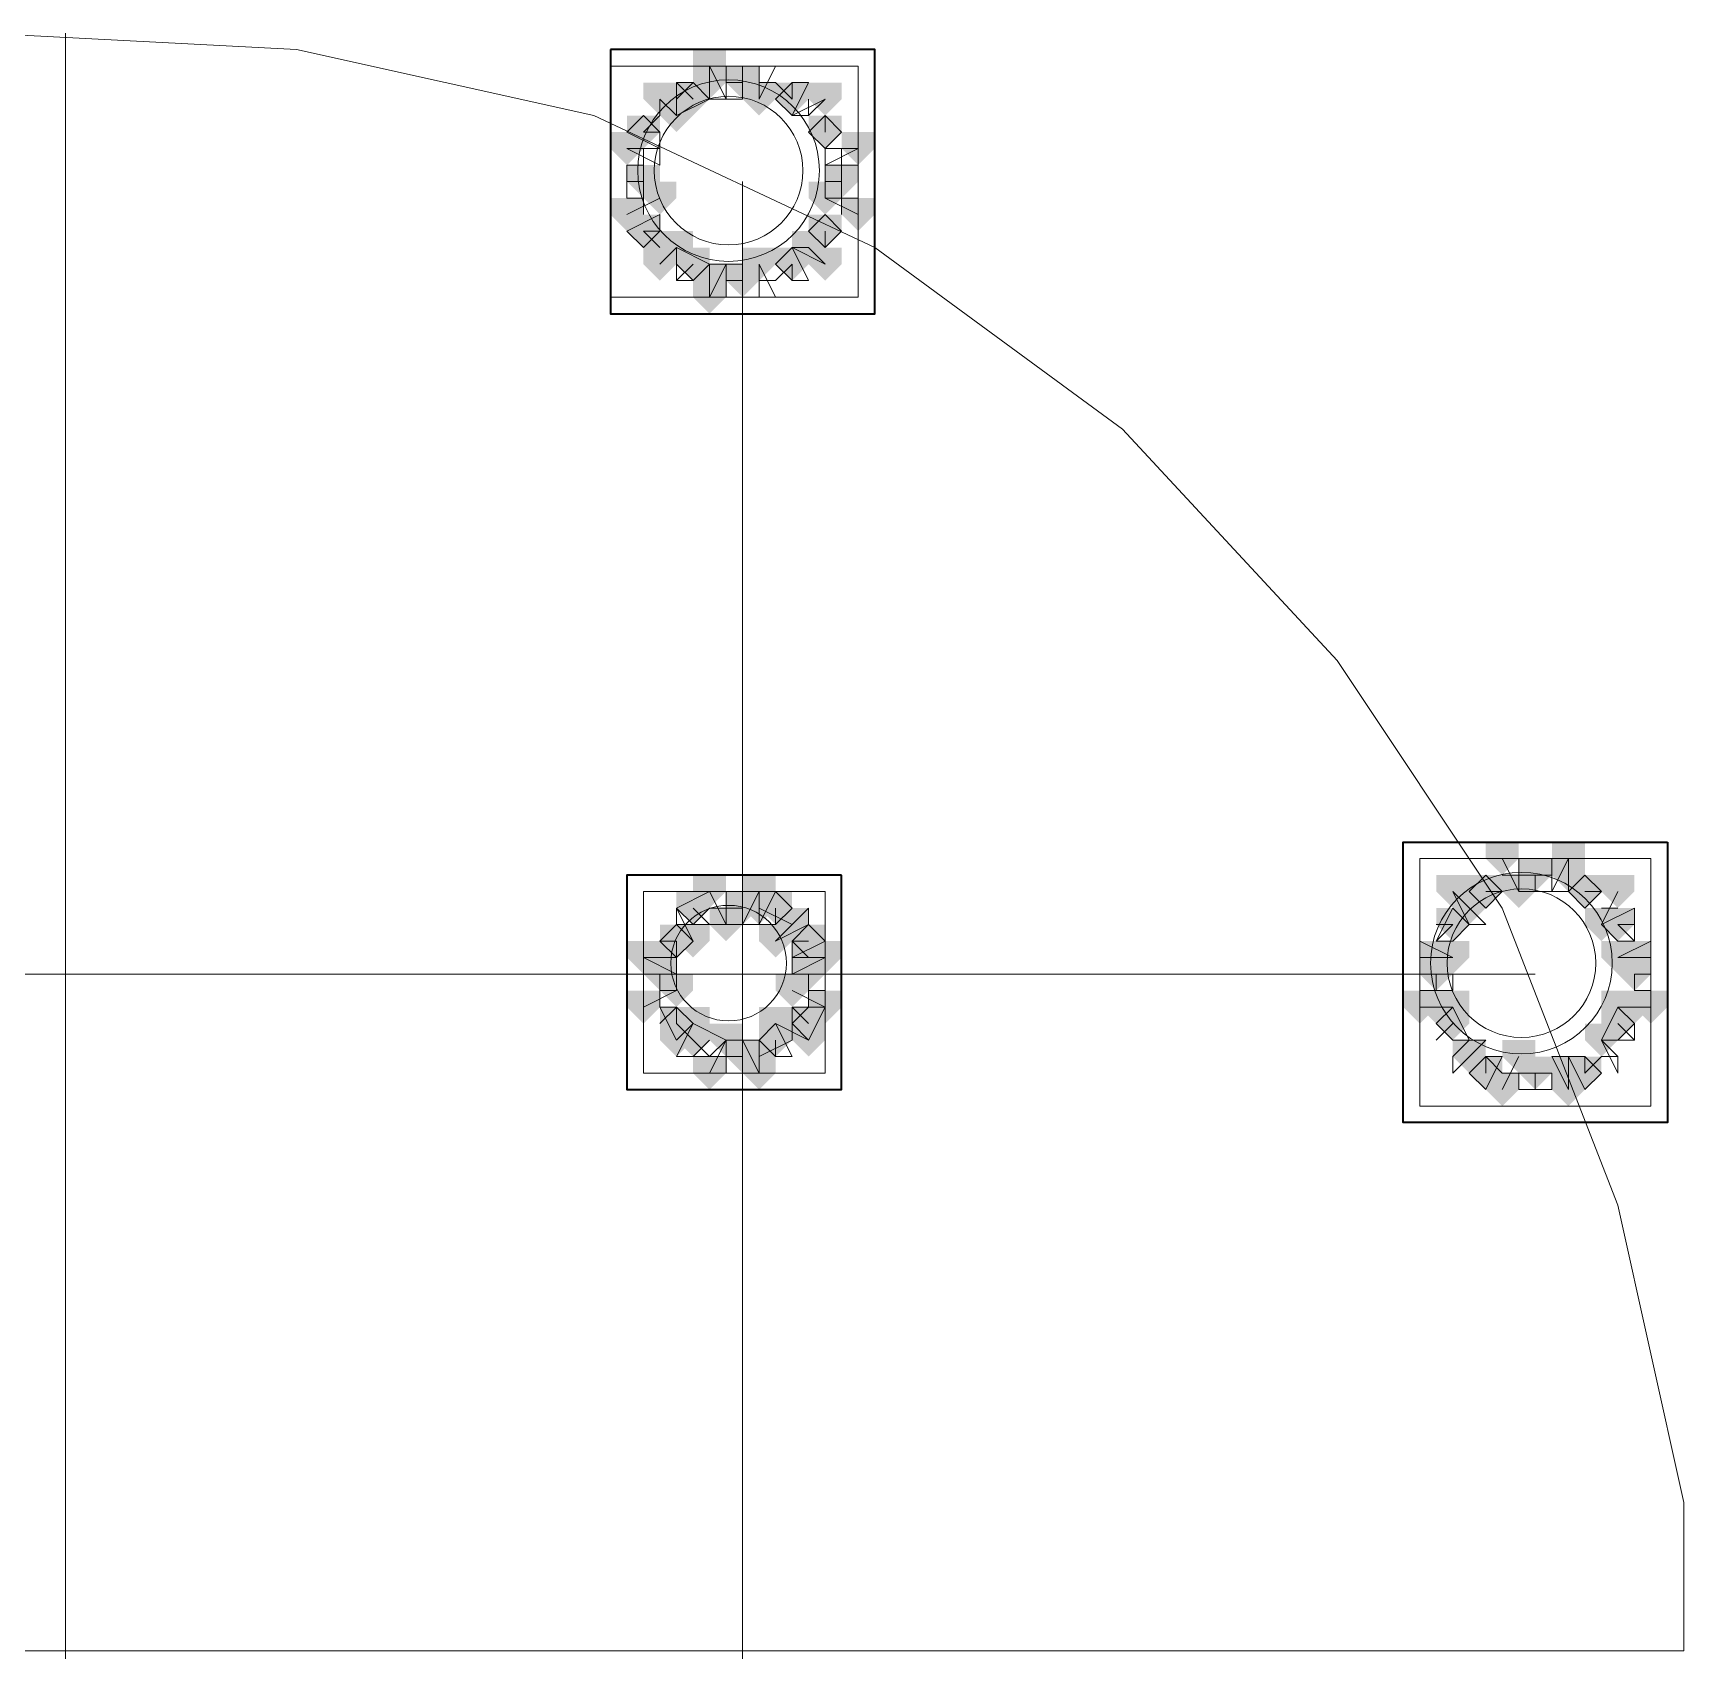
# Model space of a CAD drawing. Header units: millimetres. Extents: x 2315 to 4619, y 1334 to 1897.
# Drawn here: x 4101.91 to 4108.02, y 1554.71 to 1560.69 of the extents above; entities that cross this region are included whole.
import ezdxf

# ---------------------------------------------------------------- set-up
doc = ezdxf.new("R2010")
doc.units = ezdxf.units.MM
for name, color, linetype, true_color in [('PDF_10', 7, 'Continuous', 0x00b85c), ('PDF_AXIS', 7, 'Continuous', 0x00b85c), ('PDF_柱构件', 7, 'Continuous', 0x00b85c), ('PDF_转运站初步方案', 7, 'Continuous', 0x00b85c)]:
    doc.layers.add(name, color=color, linetype=linetype, true_color=true_color)
doc.layers.add('PDF_中心线层', color=1, linetype='Continuous')
doc.layers.add('PDF_粗实线层', color=7, linetype='Continuous')

msp = doc.modelspace()

# ---------------------------------------------------------------- hatches: boundary and pattern name
at = {"layer": 'PDF_10', "transparency": 33554559}
for points in [[(4104.5388, 1560.5703), (4104.4777, 1560.5703), (4104.4777, 1560.5093), (4104.5388, 1560.4482), (4104.5999, 1560.5093), (4104.5999, 1560.5703)], [(4104.5388, 1560.5703), (4104.4777, 1560.5703), (4104.4777, 1560.5093), (4104.5388, 1560.4482), (4104.5999, 1560.5093), (4104.5999, 1560.5703)], [(4104.3556, 1560.5093), (4104.2945, 1560.5093), (4104.2945, 1560.4482), (4104.3556, 1560.3871), (4104.4167, 1560.4482), (4104.4167, 1560.5093)], [(4104.3556, 1560.5093), (4104.2945, 1560.5093), (4104.2945, 1560.4482), (4104.3556, 1560.3871), (4104.4167, 1560.4482), (4104.4167, 1560.5093)], [(4104.7221, 1560.5093), (4104.661, 1560.5093), (4104.661, 1560.4482), (4104.7221, 1560.3871), (4104.7832, 1560.4482), (4104.7832, 1560.5093)], [(4104.7221, 1560.5093), (4104.661, 1560.5093), (4104.661, 1560.4482), (4104.7221, 1560.3871), (4104.7832, 1560.4482), (4104.7832, 1560.5093)], [(4104.1723, 1560.3871), (4104.1113, 1560.3871), (4104.1113, 1560.326), (4104.1723, 1560.2649), (4104.2334, 1560.326), (4104.2334, 1560.3871)], [(4104.1723, 1560.3871), (4104.1113, 1560.3871), (4104.1113, 1560.326), (4104.1723, 1560.2649), (4104.2334, 1560.326), (4104.2334, 1560.3871)], [(4104.8442, 1560.3871), (4104.7832, 1560.3871), (4104.7832, 1560.326), (4104.8442, 1560.2649), (4104.9053, 1560.326), (4104.9053, 1560.3871)], [(4104.8442, 1560.3871), (4104.7832, 1560.3871), (4104.7832, 1560.326), (4104.8442, 1560.2649), (4104.9053, 1560.326), (4104.9053, 1560.3871)], [(4104.8442, 1560.3871), (4104.7832, 1560.3871), (4104.7832, 1560.326), (4104.8442, 1560.2649), (4104.9053, 1560.326), (4104.9053, 1560.3871)], [(4104.1723, 1560.2039), (4104.1113, 1560.2039), (4104.1113, 1560.1428), (4104.1723, 1560.0817), (4104.2334, 1560.1428), (4104.2334, 1560.2039)], [(4104.1723, 1560.2039), (4104.1113, 1560.2039), (4104.1113, 1560.1428), (4104.1723, 1560.0817), (4104.2334, 1560.1428), (4104.2334, 1560.2039)], [(4104.9053, 1560.2039), (4104.8442, 1560.2039), (4104.8442, 1560.1428), (4104.9053, 1560.0817), (4104.9664, 1560.1428), (4104.9664, 1560.2039)], [(4104.9053, 1560.2039), (4104.8442, 1560.2039), (4104.8442, 1560.1428), (4104.9053, 1560.0817), (4104.9664, 1560.1428), (4104.9664, 1560.2039)], [(4104.1723, 1560.0206), (4104.1113, 1560.0206), (4104.1113, 1559.9595), (4104.1723, 1559.8985), (4104.2334, 1559.9595), (4104.2334, 1560.0206)], [(4104.1723, 1560.0206), (4104.1113, 1560.0206), (4104.1113, 1559.9595), (4104.1723, 1559.8985), (4104.2334, 1559.9595), (4104.2334, 1560.0206)], [(4104.8442, 1560.0206), (4104.7832, 1560.0206), (4104.7832, 1559.9595), (4104.8442, 1559.8985), (4104.9053, 1559.9595), (4104.9053, 1560.0206)], [(4104.8442, 1560.0206), (4104.7832, 1560.0206), (4104.7832, 1559.9595), (4104.8442, 1559.8985), (4104.9053, 1559.9595), (4104.9053, 1560.0206)], [(4104.8442, 1560.0206), (4104.7832, 1560.0206), (4104.7832, 1559.9595), (4104.8442, 1559.8985), (4104.9053, 1559.9595), (4104.9053, 1560.0206)], [(4104.3556, 1559.8985), (4104.2945, 1559.8985), (4104.2945, 1559.8374), (4104.3556, 1559.7763), (4104.4167, 1559.8374), (4104.4167, 1559.8985)], [(4104.3556, 1559.8985), (4104.2945, 1559.8985), (4104.2945, 1559.8374), (4104.3556, 1559.7763), (4104.4167, 1559.8374), (4104.4167, 1559.8985)], [(4104.7221, 1559.8985), (4104.661, 1559.8985), (4104.661, 1559.8374), (4104.7221, 1559.7763), (4104.7832, 1559.8374), (4104.7832, 1559.8985)], [(4104.7221, 1559.8985), (4104.661, 1559.8985), (4104.661, 1559.8374), (4104.7221, 1559.7763), (4104.7832, 1559.8374), (4104.7832, 1559.8985)], [(4104.5388, 1559.8374), (4104.4777, 1559.8374), (4104.4777, 1559.7763), (4104.5388, 1559.7152), (4104.5999, 1559.7763), (4104.5999, 1559.8374)], [(4104.5388, 1559.8374), (4104.4777, 1559.8374), (4104.4777, 1559.7763), (4104.5388, 1559.7152), (4104.5999, 1559.7763), (4104.5999, 1559.8374)], [(4107.4707, 1557.6385), (4107.4096, 1557.6385), (4107.4096, 1557.5774), (4107.4707, 1557.5163), (4107.5318, 1557.5774), (4107.5318, 1557.6385)], [(4107.4707, 1557.6385), (4107.4096, 1557.6385), (4107.4096, 1557.5774), (4107.4707, 1557.5163), (4107.5318, 1557.5774), (4107.5318, 1557.6385)], [(4107.2875, 1557.5774), (4107.2264, 1557.5774), (4107.2264, 1557.5163), (4107.2875, 1557.4552), (4107.3486, 1557.5163), (4107.3486, 1557.5774)], [(4107.2875, 1557.5774), (4107.2264, 1557.5774), (4107.2264, 1557.5163), (4107.2875, 1557.4552), (4107.3486, 1557.5163), (4107.3486, 1557.5774)], [(4107.2875, 1557.5774), (4107.2264, 1557.5774), (4107.2264, 1557.5163), (4107.2875, 1557.4552), (4107.3486, 1557.5163), (4107.3486, 1557.5774)], [(4107.654, 1557.5774), (4107.5929, 1557.5774), (4107.5929, 1557.5163), (4107.654, 1557.4552), (4107.715, 1557.5163), (4107.715, 1557.5774)], [(4107.654, 1557.5774), (4107.5929, 1557.5774), (4107.5929, 1557.5163), (4107.654, 1557.4552), (4107.715, 1557.5163), (4107.715, 1557.5774)], [(4107.654, 1557.5774), (4107.5929, 1557.5774), (4107.5929, 1557.5163), (4107.654, 1557.4552), (4107.715, 1557.5163), (4107.715, 1557.5774)], [(4104.3556, 1557.5163), (4104.2945, 1557.5163), (4104.2945, 1557.4552), (4104.3556, 1557.3941), (4104.4167, 1557.4552), (4104.4167, 1557.5163)], [(4104.3556, 1557.5163), (4104.2945, 1557.5163), (4104.2945, 1557.4552), (4104.3556, 1557.3941), (4104.4167, 1557.4552), (4104.4167, 1557.5163)], [(4104.5388, 1557.5163), (4104.4777, 1557.5163), (4104.4777, 1557.4552), (4104.5388, 1557.3941), (4104.5999, 1557.4552), (4104.5999, 1557.5163)], [(4104.5388, 1557.5163), (4104.4777, 1557.5163), (4104.4777, 1557.4552), (4104.5388, 1557.3941), (4104.5999, 1557.4552), (4104.5999, 1557.5163)], [(4104.661, 1557.5163), (4104.5999, 1557.5163), (4104.5999, 1557.4552), (4104.661, 1557.3941), (4104.7221, 1557.4552), (4104.7221, 1557.5163)], [(4104.661, 1557.5163), (4104.5999, 1557.5163), (4104.5999, 1557.4552), (4104.661, 1557.3941), (4104.7221, 1557.4552), (4104.7221, 1557.5163)], [(4107.1653, 1557.4552), (4107.1042, 1557.4552), (4107.1042, 1557.3941), (4107.1653, 1557.333), (4107.2264, 1557.3941), (4107.2264, 1557.4552)], [(4107.1653, 1557.4552), (4107.1042, 1557.4552), (4107.1042, 1557.3941), (4107.1653, 1557.333), (4107.2264, 1557.3941), (4107.2264, 1557.4552)], [(4107.7761, 1557.4552), (4107.715, 1557.4552), (4107.715, 1557.3941), (4107.7761, 1557.333), (4107.8372, 1557.3941), (4107.8372, 1557.4552)], [(4107.7761, 1557.4552), (4107.715, 1557.4552), (4107.715, 1557.3941), (4107.7761, 1557.333), (4107.8372, 1557.3941), (4107.8372, 1557.4552)], [(4104.2945, 1557.3941), (4104.2334, 1557.3941), (4104.2334, 1557.333), (4104.2945, 1557.272), (4104.3556, 1557.333), (4104.3556, 1557.3941)], [(4104.2945, 1557.3941), (4104.2334, 1557.3941), (4104.2334, 1557.333), (4104.2945, 1557.272), (4104.3556, 1557.333), (4104.3556, 1557.3941)], [(4104.7832, 1557.3941), (4104.7221, 1557.3941), (4104.7221, 1557.333), (4104.7832, 1557.272), (4104.8442, 1557.333), (4104.8442, 1557.3941)], [(4104.7832, 1557.3941), (4104.7221, 1557.3941), (4104.7221, 1557.333), (4104.7832, 1557.272), (4104.8442, 1557.333), (4104.8442, 1557.3941)], [(4104.2334, 1557.272), (4104.1723, 1557.272), (4104.1723, 1557.2109), (4104.2334, 1557.1498), (4104.2945, 1557.2109), (4104.2945, 1557.272)], [(4104.2334, 1557.272), (4104.1723, 1557.272), (4104.1723, 1557.2109), (4104.2334, 1557.1498), (4104.2945, 1557.2109), (4104.2945, 1557.272)], [(4104.7832, 1557.272), (4104.7221, 1557.272), (4104.7221, 1557.2109), (4104.7832, 1557.1498), (4104.8442, 1557.2109), (4104.8442, 1557.272)], [(4104.7832, 1557.272), (4104.7221, 1557.272), (4104.7221, 1557.2109), (4104.7832, 1557.1498), (4104.8442, 1557.2109), (4104.8442, 1557.272)], [(4107.1042, 1557.272), (4107.0432, 1557.272), (4107.0432, 1557.2109), (4107.1042, 1557.1498), (4107.1653, 1557.2109), (4107.1653, 1557.272)], [(4107.1042, 1557.272), (4107.0432, 1557.272), (4107.0432, 1557.2109), (4107.1042, 1557.1498), (4107.1653, 1557.2109), (4107.1653, 1557.272)], [(4107.1042, 1557.272), (4107.0432, 1557.272), (4107.0432, 1557.2109), (4107.1042, 1557.1498), (4107.1653, 1557.2109), (4107.1653, 1557.272)], [(4107.8372, 1557.272), (4107.7761, 1557.272), (4107.7761, 1557.2109), (4107.8372, 1557.1498), (4107.8983, 1557.2109), (4107.8983, 1557.272)], [(4107.8372, 1557.272), (4107.7761, 1557.272), (4107.7761, 1557.2109), (4107.8372, 1557.1498), (4107.8983, 1557.2109), (4107.8983, 1557.272)], [(4104.2945, 1557.0887), (4104.2334, 1557.0887), (4104.2334, 1557.0276), (4104.2945, 1556.9666), (4104.3556, 1557.0276), (4104.3556, 1557.0887)], [(4104.2945, 1557.0887), (4104.2334, 1557.0887), (4104.2334, 1557.0276), (4104.2945, 1556.9666), (4104.3556, 1557.0276), (4104.3556, 1557.0887)], [(4104.7832, 1557.0887), (4104.7221, 1557.0887), (4104.7221, 1557.0276), (4104.7832, 1556.9666), (4104.8442, 1557.0276), (4104.8442, 1557.0887)], [(4104.7832, 1557.0887), (4104.7221, 1557.0887), (4104.7221, 1557.0276), (4104.7832, 1556.9666), (4104.8442, 1557.0276), (4104.8442, 1557.0887)], [(4107.1653, 1557.0887), (4107.1042, 1557.0887), (4107.1042, 1557.0276), (4107.1653, 1556.9666), (4107.2264, 1557.0276), (4107.2264, 1557.0887)], [(4107.1653, 1557.0887), (4107.1042, 1557.0887), (4107.1042, 1557.0276), (4107.1653, 1556.9666), (4107.2264, 1557.0276), (4107.2264, 1557.0887)], [(4107.7761, 1557.0887), (4107.715, 1557.0887), (4107.715, 1557.0276), (4107.7761, 1556.9666), (4107.8372, 1557.0276), (4107.8372, 1557.0887)], [(4107.7761, 1557.0887), (4107.715, 1557.0887), (4107.715, 1557.0276), (4107.7761, 1556.9666), (4107.8372, 1557.0276), (4107.8372, 1557.0887)], [(4104.3556, 1557.0276), (4104.2945, 1557.0276), (4104.2945, 1556.9666), (4104.3556, 1556.9055), (4104.4167, 1556.9666), (4104.4167, 1557.0276)], [(4104.3556, 1557.0276), (4104.2945, 1557.0276), (4104.2945, 1556.9666), (4104.3556, 1556.9055), (4104.4167, 1556.9666), (4104.4167, 1557.0276)], [(4104.661, 1557.0276), (4104.5999, 1557.0276), (4104.5999, 1556.9666), (4104.661, 1556.9055), (4104.7221, 1556.9666), (4104.7221, 1557.0276)], [(4104.661, 1557.0276), (4104.5999, 1557.0276), (4104.5999, 1556.9666), (4104.661, 1556.9055), (4104.7221, 1556.9666), (4104.7221, 1557.0276)], [(4104.5388, 1556.9666), (4104.4777, 1556.9666), (4104.4777, 1556.9055), (4104.5388, 1556.8444), (4104.5999, 1556.9055), (4104.5999, 1556.9666)], [(4104.5388, 1556.9666), (4104.4777, 1556.9666), (4104.4777, 1556.9055), (4104.5388, 1556.8444), (4104.5999, 1556.9055), (4104.5999, 1556.9666)], [(4107.2875, 1556.9055), (4107.2264, 1556.9055), (4107.2264, 1556.8444), (4107.2875, 1556.7833), (4107.3486, 1556.8444), (4107.3486, 1556.9055)], [(4107.2875, 1556.9055), (4107.2264, 1556.9055), (4107.2264, 1556.8444), (4107.2875, 1556.7833), (4107.3486, 1556.8444), (4107.3486, 1556.9055)], [(4107.4707, 1556.9055), (4107.4096, 1556.9055), (4107.4096, 1556.8444), (4107.4707, 1556.7833), (4107.5318, 1556.8444), (4107.5318, 1556.9055)], [(4107.4707, 1556.9055), (4107.4096, 1556.9055), (4107.4096, 1556.8444), (4107.4707, 1556.7833), (4107.5318, 1556.8444), (4107.5318, 1556.9055)], [(4107.654, 1556.9055), (4107.5929, 1556.9055), (4107.5929, 1556.8444), (4107.654, 1556.7833), (4107.715, 1556.8444), (4107.715, 1556.9055)], [(4107.654, 1556.9055), (4107.5929, 1556.9055), (4107.5929, 1556.8444), (4107.654, 1556.7833), (4107.715, 1556.8444), (4107.715, 1556.9055)]]:
    msp.add_hatch(color=256, dxfattribs=at).paths.add_polyline_path(points)
at = {"layer": 'PDF_柱构件', "transparency": 33554559}
for points in [[(4104.4167, 1560.6314), (4104.3556, 1560.6314), (4104.3556, 1560.5703), (4104.4167, 1560.5093), (4104.4777, 1560.5703), (4104.4777, 1560.6314)], [(4104.4167, 1560.5703), (4104.3556, 1560.5703), (4104.3556, 1560.5093), (4104.4167, 1560.4482), (4104.4777, 1560.5093), (4104.4777, 1560.5703)], [(4104.2334, 1560.5093), (4104.1723, 1560.5093), (4104.1723, 1560.4482), (4104.2334, 1560.3871), (4104.2945, 1560.4482), (4104.2945, 1560.5093)], [(4104.5999, 1560.5093), (4104.5388, 1560.5093), (4104.5388, 1560.4482), (4104.5999, 1560.3871), (4104.661, 1560.4482), (4104.661, 1560.5093)], [(4104.8442, 1560.5093), (4104.7832, 1560.5093), (4104.7832, 1560.4482), (4104.8442, 1560.3871), (4104.9053, 1560.4482), (4104.9053, 1560.5093)], [(4104.2945, 1560.4482), (4104.2334, 1560.4482), (4104.2334, 1560.3871), (4104.2945, 1560.326), (4104.3556, 1560.3871), (4104.3556, 1560.4482)], [(4104.1113, 1560.326), (4104.0502, 1560.326), (4104.0502, 1560.2649), (4104.1113, 1560.2039), (4104.1723, 1560.2649), (4104.1723, 1560.326)], [(4104.9664, 1560.326), (4104.9053, 1560.326), (4104.9053, 1560.2649), (4104.9664, 1560.2039), (4105.0275, 1560.2649), (4105.0275, 1560.326)], [(4104.2334, 1560.1428), (4104.1723, 1560.1428), (4104.1723, 1560.0817), (4104.2334, 1560.0206), (4104.2945, 1560.0817), (4104.2945, 1560.1428)], [(4104.8442, 1560.1428), (4104.7832, 1560.1428), (4104.7832, 1560.0817), (4104.8442, 1560.0206), (4104.9053, 1560.0817), (4104.9053, 1560.1428)], [(4104.1113, 1560.0817), (4104.0502, 1560.0817), (4104.0502, 1560.0206), (4104.1113, 1559.9595), (4104.1723, 1560.0206), (4104.1723, 1560.0817)], [(4104.9664, 1560.0817), (4104.9053, 1560.0817), (4104.9053, 1560.0206), (4104.9664, 1559.9595), (4105.0275, 1560.0206), (4105.0275, 1560.0817)], [(4104.2334, 1559.9595), (4104.1723, 1559.9595), (4104.1723, 1559.8985), (4104.2334, 1559.8374), (4104.2945, 1559.8985), (4104.2945, 1559.9595)], [(4104.2945, 1559.9595), (4104.2334, 1559.9595), (4104.2334, 1559.8985), (4104.2945, 1559.8374), (4104.3556, 1559.8985), (4104.3556, 1559.9595)], [(4104.7832, 1559.9595), (4104.7221, 1559.9595), (4104.7221, 1559.8985), (4104.7832, 1559.8374), (4104.8442, 1559.8985), (4104.8442, 1559.9595)], [(4104.2334, 1559.8985), (4104.1723, 1559.8985), (4104.1723, 1559.8374), (4104.2334, 1559.7763), (4104.2945, 1559.8374), (4104.2945, 1559.8985)], [(4104.5999, 1559.8985), (4104.5388, 1559.8985), (4104.5388, 1559.8374), (4104.5999, 1559.7763), (4104.661, 1559.8374), (4104.661, 1559.8985)], [(4104.8442, 1559.8985), (4104.7832, 1559.8985), (4104.7832, 1559.8374), (4104.8442, 1559.7763), (4104.9053, 1559.8374), (4104.9053, 1559.8985)], [(4104.4167, 1559.8374), (4104.3556, 1559.8374), (4104.3556, 1559.7763), (4104.4167, 1559.7152), (4104.4777, 1559.7763), (4104.4777, 1559.8374)], [(4104.4167, 1559.7763), (4104.3556, 1559.7763), (4104.3556, 1559.7152), (4104.4167, 1559.6541), (4104.4777, 1559.7152), (4104.4777, 1559.7763)], [(4107.3486, 1557.6995), (4107.2875, 1557.6995), (4107.2875, 1557.6385), (4107.3486, 1557.5774), (4107.4096, 1557.6385), (4107.4096, 1557.6995)], [(4107.5929, 1557.6995), (4107.5318, 1557.6995), (4107.5318, 1557.6385), (4107.5929, 1557.5774), (4107.654, 1557.6385), (4107.654, 1557.6995)], [(4107.5929, 1557.6385), (4107.5318, 1557.6385), (4107.5318, 1557.5774), (4107.5929, 1557.5163), (4107.654, 1557.5774), (4107.654, 1557.6385)], [(4104.4167, 1557.5774), (4104.3556, 1557.5774), (4104.3556, 1557.5163), (4104.4167, 1557.4552), (4104.4777, 1557.5163), (4104.4777, 1557.5774)], [(4104.5999, 1557.5774), (4104.5388, 1557.5774), (4104.5388, 1557.5163), (4104.5999, 1557.4552), (4104.661, 1557.5163), (4104.661, 1557.5774)], [(4107.1653, 1557.5774), (4107.1042, 1557.5774), (4107.1042, 1557.5163), (4107.1653, 1557.4552), (4107.2264, 1557.5163), (4107.2264, 1557.5774)], [(4107.4096, 1557.5774), (4107.3486, 1557.5774), (4107.3486, 1557.5163), (4107.4096, 1557.4552), (4107.4707, 1557.5163), (4107.4707, 1557.5774)], [(4107.7761, 1557.5774), (4107.715, 1557.5774), (4107.715, 1557.5163), (4107.7761, 1557.4552), (4107.8372, 1557.5163), (4107.8372, 1557.5774)], [(4104.5999, 1557.5163), (4104.5388, 1557.5163), (4104.5388, 1557.4552), (4104.5999, 1557.3941), (4104.661, 1557.4552), (4104.661, 1557.5163)], [(4107.2264, 1557.5163), (4107.1653, 1557.5163), (4107.1653, 1557.4552), (4107.2264, 1557.3941), (4107.2875, 1557.4552), (4107.2875, 1557.5163)], [(4104.4777, 1557.4552), (4104.4167, 1557.4552), (4104.4167, 1557.3941), (4104.4777, 1557.333), (4104.5388, 1557.3941), (4104.5388, 1557.4552)], [(4104.7221, 1557.4552), (4104.661, 1557.4552), (4104.661, 1557.3941), (4104.7221, 1557.333), (4104.7832, 1557.3941), (4104.7832, 1557.4552)], [(4107.715, 1557.4552), (4107.654, 1557.4552), (4107.654, 1557.3941), (4107.715, 1557.333), (4107.7761, 1557.3941), (4107.7761, 1557.4552)], [(4104.3556, 1557.3941), (4104.2945, 1557.3941), (4104.2945, 1557.333), (4104.3556, 1557.272), (4104.4167, 1557.333), (4104.4167, 1557.3941)], [(4104.661, 1557.3941), (4104.5999, 1557.3941), (4104.5999, 1557.333), (4104.661, 1557.272), (4104.7221, 1557.333), (4104.7221, 1557.3941)], [(4104.1723, 1557.333), (4104.1113, 1557.333), (4104.1113, 1557.272), (4104.1723, 1557.2109), (4104.2334, 1557.272), (4104.2334, 1557.333)], [(4104.2334, 1557.333), (4104.1723, 1557.333), (4104.1723, 1557.272), (4104.2334, 1557.2109), (4104.2945, 1557.272), (4104.2945, 1557.333)], [(4104.7832, 1557.333), (4104.7221, 1557.333), (4104.7221, 1557.272), (4104.7832, 1557.2109), (4104.8442, 1557.272), (4104.8442, 1557.333)], [(4104.8442, 1557.333), (4104.7832, 1557.333), (4104.7832, 1557.272), (4104.8442, 1557.2109), (4104.9053, 1557.272), (4104.9053, 1557.333)], [(4107.1042, 1557.333), (4107.0432, 1557.333), (4107.0432, 1557.272), (4107.1042, 1557.2109), (4107.1653, 1557.272), (4107.1653, 1557.333)], [(4107.1653, 1557.333), (4107.1042, 1557.333), (4107.1042, 1557.272), (4107.1653, 1557.2109), (4107.2264, 1557.272), (4107.2264, 1557.333)], [(4107.7761, 1557.333), (4107.715, 1557.333), (4107.715, 1557.272), (4107.7761, 1557.2109), (4107.8372, 1557.272), (4107.8372, 1557.333)], [(4107.8372, 1557.333), (4107.7761, 1557.333), (4107.7761, 1557.272), (4107.8372, 1557.2109), (4107.8983, 1557.272), (4107.8983, 1557.333)], [(4104.2945, 1557.2109), (4104.2334, 1557.2109), (4104.2334, 1557.1498), (4104.2945, 1557.0887), (4104.3556, 1557.1498), (4104.3556, 1557.2109)], [(4104.7221, 1557.2109), (4104.661, 1557.2109), (4104.661, 1557.1498), (4104.7221, 1557.0887), (4104.7832, 1557.1498), (4104.7832, 1557.2109)], [(4104.1723, 1557.1498), (4104.1113, 1557.1498), (4104.1113, 1557.0887), (4104.1723, 1557.0276), (4104.2334, 1557.0887), (4104.2334, 1557.1498)], [(4104.8442, 1557.1498), (4104.7832, 1557.1498), (4104.7832, 1557.0887), (4104.8442, 1557.0276), (4104.9053, 1557.0887), (4104.9053, 1557.1498)], [(4107.0432, 1557.1498), (4106.9821, 1557.1498), (4106.9821, 1557.0887), (4107.0432, 1557.0276), (4107.1042, 1557.0887), (4107.1042, 1557.1498)], [(4107.1042, 1557.1498), (4107.0432, 1557.1498), (4107.0432, 1557.0887), (4107.1042, 1557.0276), (4107.1653, 1557.0887), (4107.1653, 1557.1498)], [(4107.1653, 1557.1498), (4107.1042, 1557.1498), (4107.1042, 1557.0887), (4107.1653, 1557.0276), (4107.2264, 1557.0887), (4107.2264, 1557.1498)], [(4107.7761, 1557.1498), (4107.715, 1557.1498), (4107.715, 1557.0887), (4107.7761, 1557.0276), (4107.8372, 1557.0887), (4107.8372, 1557.1498)], [(4107.8372, 1557.1498), (4107.7761, 1557.1498), (4107.7761, 1557.0887), (4107.8372, 1557.0276), (4107.8983, 1557.0887), (4107.8983, 1557.1498)], [(4107.8983, 1557.1498), (4107.8372, 1557.1498), (4107.8372, 1557.0887), (4107.8983, 1557.0276), (4107.9594, 1557.0887), (4107.9594, 1557.1498)], [(4104.3556, 1557.0887), (4104.2945, 1557.0887), (4104.2945, 1557.0276), (4104.3556, 1556.9666), (4104.4167, 1557.0276), (4104.4167, 1557.0887)], [(4104.661, 1557.0887), (4104.5999, 1557.0887), (4104.5999, 1557.0276), (4104.661, 1556.9666), (4104.7221, 1557.0276), (4104.7221, 1557.0887)], [(4104.2945, 1557.0276), (4104.2334, 1557.0276), (4104.2334, 1556.9666), (4104.2945, 1556.9055), (4104.3556, 1556.9666), (4104.3556, 1557.0276)], [(4104.4777, 1557.0276), (4104.4167, 1557.0276), (4104.4167, 1556.9666), (4104.4777, 1556.9055), (4104.5388, 1556.9666), (4104.5388, 1557.0276)], [(4104.7832, 1557.0276), (4104.7221, 1557.0276), (4104.7221, 1556.9666), (4104.7832, 1556.9055), (4104.8442, 1556.9666), (4104.8442, 1557.0276)], [(4107.715, 1557.0276), (4107.654, 1557.0276), (4107.654, 1556.9666), (4107.715, 1556.9055), (4107.7761, 1556.9666), (4107.7761, 1557.0276)], [(4104.5999, 1556.9666), (4104.5388, 1556.9666), (4104.5388, 1556.9055), (4104.5999, 1556.8444), (4104.661, 1556.9055), (4104.661, 1556.9666)], [(4107.2264, 1556.9666), (4107.1653, 1556.9666), (4107.1653, 1556.9055), (4107.2264, 1556.8444), (4107.2875, 1556.9055), (4107.2875, 1556.9666)], [(4107.4096, 1556.9666), (4107.3486, 1556.9666), (4107.3486, 1556.9055), (4107.4096, 1556.8444), (4107.4707, 1556.9055), (4107.4707, 1556.9666)], [(4104.4167, 1556.9055), (4104.3556, 1556.9055), (4104.3556, 1556.8444), (4104.4167, 1556.7833), (4104.4777, 1556.8444), (4104.4777, 1556.9055)], [(4104.5999, 1556.9055), (4104.5388, 1556.9055), (4104.5388, 1556.8444), (4104.5999, 1556.7833), (4104.661, 1556.8444), (4104.661, 1556.9055)], [(4107.5929, 1556.9055), (4107.5318, 1556.9055), (4107.5318, 1556.8444), (4107.5929, 1556.7833), (4107.654, 1556.8444), (4107.654, 1556.9055)], [(4107.3486, 1556.8444), (4107.2875, 1556.8444), (4107.2875, 1556.7833), (4107.3486, 1556.7222), (4107.4096, 1556.7833), (4107.4096, 1556.8444)], [(4107.5929, 1556.8444), (4107.5318, 1556.8444), (4107.5318, 1556.7833), (4107.5929, 1556.7222), (4107.654, 1556.7833), (4107.654, 1556.8444)]]:
    msp.add_hatch(color=256, dxfattribs=at).paths.add_polyline_path(points)
at = {"layer": 'PDF_转运站初步方案', "transparency": 33554559}
for points in [[(4104.5388, 1560.5703), (4104.4777, 1560.5703), (4104.4777, 1560.5093), (4104.5388, 1560.4482), (4104.5999, 1560.5093), (4104.5999, 1560.5703)], [(4104.5388, 1560.5703), (4104.4777, 1560.5703), (4104.4777, 1560.5093), (4104.5388, 1560.4482), (4104.5999, 1560.5093), (4104.5999, 1560.5703)], [(4104.3556, 1560.5093), (4104.2945, 1560.5093), (4104.2945, 1560.4482), (4104.3556, 1560.3871), (4104.4167, 1560.4482), (4104.4167, 1560.5093)], [(4104.3556, 1560.5093), (4104.2945, 1560.5093), (4104.2945, 1560.4482), (4104.3556, 1560.3871), (4104.4167, 1560.4482), (4104.4167, 1560.5093)], [(4104.7221, 1560.5093), (4104.661, 1560.5093), (4104.661, 1560.4482), (4104.7221, 1560.3871), (4104.7832, 1560.4482), (4104.7832, 1560.5093)], [(4104.7221, 1560.5093), (4104.661, 1560.5093), (4104.661, 1560.4482), (4104.7221, 1560.3871), (4104.7832, 1560.4482), (4104.7832, 1560.5093)], [(4104.1723, 1560.3871), (4104.1113, 1560.3871), (4104.1113, 1560.326), (4104.1723, 1560.2649), (4104.2334, 1560.326), (4104.2334, 1560.3871)], [(4104.1723, 1560.3871), (4104.1113, 1560.3871), (4104.1113, 1560.326), (4104.1723, 1560.2649), (4104.2334, 1560.326), (4104.2334, 1560.3871)], [(4104.8442, 1560.3871), (4104.7832, 1560.3871), (4104.7832, 1560.326), (4104.8442, 1560.2649), (4104.9053, 1560.326), (4104.9053, 1560.3871)], [(4104.8442, 1560.3871), (4104.7832, 1560.3871), (4104.7832, 1560.326), (4104.8442, 1560.2649), (4104.9053, 1560.326), (4104.9053, 1560.3871)], [(4104.1723, 1560.2039), (4104.1113, 1560.2039), (4104.1113, 1560.1428), (4104.1723, 1560.0817), (4104.2334, 1560.1428), (4104.2334, 1560.2039)], [(4104.1723, 1560.2039), (4104.1113, 1560.2039), (4104.1113, 1560.1428), (4104.1723, 1560.0817), (4104.2334, 1560.1428), (4104.2334, 1560.2039)], [(4104.9053, 1560.2039), (4104.8442, 1560.2039), (4104.8442, 1560.1428), (4104.9053, 1560.0817), (4104.9664, 1560.1428), (4104.9664, 1560.2039)], [(4104.9053, 1560.2039), (4104.8442, 1560.2039), (4104.8442, 1560.1428), (4104.9053, 1560.0817), (4104.9664, 1560.1428), (4104.9664, 1560.2039)], [(4104.1723, 1560.0206), (4104.1113, 1560.0206), (4104.1113, 1559.9595), (4104.1723, 1559.8985), (4104.2334, 1559.9595), (4104.2334, 1560.0206)], [(4104.1723, 1560.0206), (4104.1113, 1560.0206), (4104.1113, 1559.9595), (4104.1723, 1559.8985), (4104.2334, 1559.9595), (4104.2334, 1560.0206)], [(4104.8442, 1560.0206), (4104.7832, 1560.0206), (4104.7832, 1559.9595), (4104.8442, 1559.8985), (4104.9053, 1559.9595), (4104.9053, 1560.0206)], [(4104.8442, 1560.0206), (4104.7832, 1560.0206), (4104.7832, 1559.9595), (4104.8442, 1559.8985), (4104.9053, 1559.9595), (4104.9053, 1560.0206)], [(4104.3556, 1559.8985), (4104.2945, 1559.8985), (4104.2945, 1559.8374), (4104.3556, 1559.7763), (4104.4167, 1559.8374), (4104.4167, 1559.8985)], [(4104.3556, 1559.8985), (4104.2945, 1559.8985), (4104.2945, 1559.8374), (4104.3556, 1559.7763), (4104.4167, 1559.8374), (4104.4167, 1559.8985)], [(4104.7221, 1559.8985), (4104.661, 1559.8985), (4104.661, 1559.8374), (4104.7221, 1559.7763), (4104.7832, 1559.8374), (4104.7832, 1559.8985)], [(4104.7221, 1559.8985), (4104.661, 1559.8985), (4104.661, 1559.8374), (4104.7221, 1559.7763), (4104.7832, 1559.8374), (4104.7832, 1559.8985)], [(4104.5388, 1559.8374), (4104.4777, 1559.8374), (4104.4777, 1559.7763), (4104.5388, 1559.7152), (4104.5999, 1559.7763), (4104.5999, 1559.8374)], [(4104.5388, 1559.8374), (4104.4777, 1559.8374), (4104.4777, 1559.7763), (4104.5388, 1559.7152), (4104.5999, 1559.7763), (4104.5999, 1559.8374)], [(4107.4707, 1557.6385), (4107.4096, 1557.6385), (4107.4096, 1557.5774), (4107.4707, 1557.5163), (4107.5318, 1557.5774), (4107.5318, 1557.6385)], [(4107.4707, 1557.6385), (4107.4096, 1557.6385), (4107.4096, 1557.5774), (4107.4707, 1557.5163), (4107.5318, 1557.5774), (4107.5318, 1557.6385)], [(4107.2875, 1557.5774), (4107.2264, 1557.5774), (4107.2264, 1557.5163), (4107.2875, 1557.4552), (4107.3486, 1557.5163), (4107.3486, 1557.5774)], [(4107.2875, 1557.5774), (4107.2264, 1557.5774), (4107.2264, 1557.5163), (4107.2875, 1557.4552), (4107.3486, 1557.5163), (4107.3486, 1557.5774)], [(4107.654, 1557.5774), (4107.5929, 1557.5774), (4107.5929, 1557.5163), (4107.654, 1557.4552), (4107.715, 1557.5163), (4107.715, 1557.5774)], [(4107.654, 1557.5774), (4107.5929, 1557.5774), (4107.5929, 1557.5163), (4107.654, 1557.4552), (4107.715, 1557.5163), (4107.715, 1557.5774)], [(4104.3556, 1557.5163), (4104.2945, 1557.5163), (4104.2945, 1557.4552), (4104.3556, 1557.3941), (4104.4167, 1557.4552), (4104.4167, 1557.5163)], [(4104.3556, 1557.5163), (4104.2945, 1557.5163), (4104.2945, 1557.4552), (4104.3556, 1557.3941), (4104.4167, 1557.4552), (4104.4167, 1557.5163)], [(4104.5388, 1557.5163), (4104.4777, 1557.5163), (4104.4777, 1557.4552), (4104.5388, 1557.3941), (4104.5999, 1557.4552), (4104.5999, 1557.5163)], [(4104.5388, 1557.5163), (4104.4777, 1557.5163), (4104.4777, 1557.4552), (4104.5388, 1557.3941), (4104.5999, 1557.4552), (4104.5999, 1557.5163)], [(4104.661, 1557.5163), (4104.5999, 1557.5163), (4104.5999, 1557.4552), (4104.661, 1557.3941), (4104.7221, 1557.4552), (4104.7221, 1557.5163)], [(4104.661, 1557.5163), (4104.5999, 1557.5163), (4104.5999, 1557.4552), (4104.661, 1557.3941), (4104.7221, 1557.4552), (4104.7221, 1557.5163)], [(4107.1653, 1557.4552), (4107.1042, 1557.4552), (4107.1042, 1557.3941), (4107.1653, 1557.333), (4107.2264, 1557.3941), (4107.2264, 1557.4552)], [(4107.1653, 1557.4552), (4107.1042, 1557.4552), (4107.1042, 1557.3941), (4107.1653, 1557.333), (4107.2264, 1557.3941), (4107.2264, 1557.4552)], [(4107.7761, 1557.4552), (4107.715, 1557.4552), (4107.715, 1557.3941), (4107.7761, 1557.333), (4107.8372, 1557.3941), (4107.8372, 1557.4552)], [(4107.7761, 1557.4552), (4107.715, 1557.4552), (4107.715, 1557.3941), (4107.7761, 1557.333), (4107.8372, 1557.3941), (4107.8372, 1557.4552)], [(4104.2945, 1557.3941), (4104.2334, 1557.3941), (4104.2334, 1557.333), (4104.2945, 1557.272), (4104.3556, 1557.333), (4104.3556, 1557.3941)], [(4104.2945, 1557.3941), (4104.2334, 1557.3941), (4104.2334, 1557.333), (4104.2945, 1557.272), (4104.3556, 1557.333), (4104.3556, 1557.3941)], [(4104.7832, 1557.3941), (4104.7221, 1557.3941), (4104.7221, 1557.333), (4104.7832, 1557.272), (4104.8442, 1557.333), (4104.8442, 1557.3941)], [(4104.7832, 1557.3941), (4104.7221, 1557.3941), (4104.7221, 1557.333), (4104.7832, 1557.272), (4104.8442, 1557.333), (4104.8442, 1557.3941)], [(4104.2334, 1557.272), (4104.1723, 1557.272), (4104.1723, 1557.2109), (4104.2334, 1557.1498), (4104.2945, 1557.2109), (4104.2945, 1557.272)], [(4104.2334, 1557.272), (4104.1723, 1557.272), (4104.1723, 1557.2109), (4104.2334, 1557.1498), (4104.2945, 1557.2109), (4104.2945, 1557.272)], [(4104.7832, 1557.272), (4104.7221, 1557.272), (4104.7221, 1557.2109), (4104.7832, 1557.1498), (4104.8442, 1557.2109), (4104.8442, 1557.272)], [(4104.7832, 1557.272), (4104.7221, 1557.272), (4104.7221, 1557.2109), (4104.7832, 1557.1498), (4104.8442, 1557.2109), (4104.8442, 1557.272)], [(4107.1042, 1557.272), (4107.0432, 1557.272), (4107.0432, 1557.2109), (4107.1042, 1557.1498), (4107.1653, 1557.2109), (4107.1653, 1557.272)], [(4107.1042, 1557.272), (4107.0432, 1557.272), (4107.0432, 1557.2109), (4107.1042, 1557.1498), (4107.1653, 1557.2109), (4107.1653, 1557.272)], [(4107.8372, 1557.272), (4107.7761, 1557.272), (4107.7761, 1557.2109), (4107.8372, 1557.1498), (4107.8983, 1557.2109), (4107.8983, 1557.272)], [(4107.8372, 1557.272), (4107.7761, 1557.272), (4107.7761, 1557.2109), (4107.8372, 1557.1498), (4107.8983, 1557.2109), (4107.8983, 1557.272)], [(4104.2945, 1557.0887), (4104.2334, 1557.0887), (4104.2334, 1557.0276), (4104.2945, 1556.9666), (4104.3556, 1557.0276), (4104.3556, 1557.0887)], [(4104.2945, 1557.0887), (4104.2334, 1557.0887), (4104.2334, 1557.0276), (4104.2945, 1556.9666), (4104.3556, 1557.0276), (4104.3556, 1557.0887)], [(4104.7832, 1557.0887), (4104.7221, 1557.0887), (4104.7221, 1557.0276), (4104.7832, 1556.9666), (4104.8442, 1557.0276), (4104.8442, 1557.0887)], [(4104.7832, 1557.0887), (4104.7221, 1557.0887), (4104.7221, 1557.0276), (4104.7832, 1556.9666), (4104.8442, 1557.0276), (4104.8442, 1557.0887)], [(4107.1653, 1557.0887), (4107.1042, 1557.0887), (4107.1042, 1557.0276), (4107.1653, 1556.9666), (4107.2264, 1557.0276), (4107.2264, 1557.0887)], [(4107.1653, 1557.0887), (4107.1042, 1557.0887), (4107.1042, 1557.0276), (4107.1653, 1556.9666), (4107.2264, 1557.0276), (4107.2264, 1557.0887)], [(4107.7761, 1557.0887), (4107.715, 1557.0887), (4107.715, 1557.0276), (4107.7761, 1556.9666), (4107.8372, 1557.0276), (4107.8372, 1557.0887)], [(4107.7761, 1557.0887), (4107.715, 1557.0887), (4107.715, 1557.0276), (4107.7761, 1556.9666), (4107.8372, 1557.0276), (4107.8372, 1557.0887)], [(4104.3556, 1557.0276), (4104.2945, 1557.0276), (4104.2945, 1556.9666), (4104.3556, 1556.9055), (4104.4167, 1556.9666), (4104.4167, 1557.0276)], [(4104.3556, 1557.0276), (4104.2945, 1557.0276), (4104.2945, 1556.9666), (4104.3556, 1556.9055), (4104.4167, 1556.9666), (4104.4167, 1557.0276)], [(4104.661, 1557.0276), (4104.5999, 1557.0276), (4104.5999, 1556.9666), (4104.661, 1556.9055), (4104.7221, 1556.9666), (4104.7221, 1557.0276)], [(4104.661, 1557.0276), (4104.5999, 1557.0276), (4104.5999, 1556.9666), (4104.661, 1556.9055), (4104.7221, 1556.9666), (4104.7221, 1557.0276)], [(4104.5388, 1556.9666), (4104.4777, 1556.9666), (4104.4777, 1556.9055), (4104.5388, 1556.8444), (4104.5999, 1556.9055), (4104.5999, 1556.9666)], [(4104.5388, 1556.9666), (4104.4777, 1556.9666), (4104.4777, 1556.9055), (4104.5388, 1556.8444), (4104.5999, 1556.9055), (4104.5999, 1556.9666)], [(4107.2875, 1556.9055), (4107.2264, 1556.9055), (4107.2264, 1556.8444), (4107.2875, 1556.7833), (4107.3486, 1556.8444), (4107.3486, 1556.9055)], [(4107.2875, 1556.9055), (4107.2264, 1556.9055), (4107.2264, 1556.8444), (4107.2875, 1556.7833), (4107.3486, 1556.8444), (4107.3486, 1556.9055)], [(4107.4707, 1556.9055), (4107.4096, 1556.9055), (4107.4096, 1556.8444), (4107.4707, 1556.7833), (4107.5318, 1556.8444), (4107.5318, 1556.9055)], [(4107.4707, 1556.9055), (4107.4096, 1556.9055), (4107.4096, 1556.8444), (4107.4707, 1556.7833), (4107.5318, 1556.8444), (4107.5318, 1556.9055)], [(4107.654, 1556.9055), (4107.5929, 1556.9055), (4107.5929, 1556.8444), (4107.654, 1556.7833), (4107.715, 1556.8444), (4107.715, 1556.9055)], [(4107.654, 1556.9055), (4107.5929, 1556.9055), (4107.5929, 1556.8444), (4107.654, 1556.7833), (4107.715, 1556.8444), (4107.715, 1556.9055)]]:
    msp.add_hatch(color=256, dxfattribs=at).paths.add_polyline_path(points)

# ---------------------------------------------------------------- linework, layer by layer
at = {"layer": 'PDF_10', "lineweight": 18}
for points in [[(4104.4777, 1560.5093), (4104.5388, 1560.5093), (4104.5388, 1560.5703)], [(4104.2945, 1560.4482), (4104.3556, 1560.5093)], [(4104.3556, 1560.4482), (4104.2945, 1560.5093)], [(4104.661, 1560.5093), (4104.7221, 1560.4482), (4104.7221, 1560.5093)], [(4104.2334, 1560.326), (4104.1723, 1560.326), (4104.2334, 1560.3871)], [(4104.8442, 1560.3871), (4104.8442, 1560.326)], [(4104.1723, 1560.0817), (4104.1723, 1560.2039)], [(4104.9053, 1560.2039), (4104.9053, 1560.0817)], [(4104.1723, 1560.1428), (4104.1113, 1560.1428)], [(4104.8442, 1560.1428), (4104.9053, 1560.1428)], [(4104.2334, 1559.8985), (4104.1723, 1559.9595), (4104.2334, 1559.9595)], [(4104.8442, 1559.9595), (4104.8442, 1559.8985)], [(4104.3556, 1559.7763), (4104.2945, 1559.8374)], [(4104.3556, 1559.8374), (4104.2945, 1559.7763)], [(4104.7221, 1559.7763), (4104.7221, 1559.8374), (4104.661, 1559.7763)], [(4104.5388, 1559.7152), (4104.5388, 1559.7763), (4104.4777, 1559.7763)], [(4107.5318, 1557.5774), (4107.4096, 1557.5774)], [(4107.4707, 1557.5163), (4107.4707, 1557.5774)], [(4104.5388, 1557.5163), (4104.5388, 1557.4552), (4104.4777, 1557.4552)], [(4107.3486, 1557.5163), (4107.2875, 1557.5163)], [(4107.715, 1557.5163), (4107.654, 1557.5163)], [(4104.4167, 1557.4552), (4104.3556, 1557.3941)], [(4104.4167, 1557.3941), (4104.3556, 1557.4552)], [(4104.7221, 1557.3941), (4104.5999, 1557.4552)], [(4104.661, 1557.3941), (4104.661, 1557.4552)], [(4107.1042, 1557.3941), (4107.1653, 1557.3941), (4107.1042, 1557.333)], [(4107.8372, 1557.333), (4107.7761, 1557.3941), (4107.8372, 1557.3941)], [(4104.2334, 1557.333), (4104.2945, 1557.333), (4104.2945, 1557.272)], [(4104.7832, 1557.272), (4104.7221, 1557.333), (4104.7832, 1557.333)], [(4104.2945, 1557.2109), (4104.2334, 1557.2109), (4104.2334, 1557.1498)], [(4104.7832, 1557.1498), (4104.7832, 1557.2109), (4104.8442, 1557.2109)], [(4107.1042, 1557.2109), (4107.1042, 1557.1498)], [(4107.8372, 1557.1498), (4107.8372, 1557.2109), (4107.8983, 1557.2109)], [(4104.2334, 1557.0276), (4104.2945, 1557.0887), (4104.2945, 1557.0276)], [(4104.7221, 1557.0276), (4104.7832, 1557.0887)], [(4104.7221, 1557.0887), (4104.7832, 1557.0276)], [(4107.1042, 1557.0276), (4107.1653, 1556.9666)], [(4107.1653, 1557.0276), (4107.1042, 1556.9666)], [(4107.7761, 1556.9666), (4107.8372, 1557.0276)], [(4107.7761, 1557.0276), (4107.8372, 1556.9666)], [(4104.3556, 1556.9666), (4104.4167, 1556.9055)], [(4104.4167, 1556.9666), (4104.3556, 1556.9055)], [(4104.4777, 1556.9055), (4104.5388, 1556.9055), (4104.5388, 1556.9666)], [(4104.5999, 1556.9055), (4104.7221, 1556.9666)], [(4104.661, 1556.9666), (4104.661, 1556.9055)], [(4107.2875, 1556.8444), (4107.2875, 1556.9055), (4107.3486, 1556.8444)], [(4107.654, 1556.9055), (4107.654, 1556.8444), (4107.715, 1556.9055)], [(4107.4096, 1556.8444), (4107.5318, 1556.8444)], [(4107.4707, 1556.8444), (4107.4707, 1556.7833)]]:
    msp.add_lwpolyline(points, dxfattribs=at)
at = {"layer": 'PDF_AXIS', "lineweight": 18}
for points in [[(4104.0502, 1560.5703), (4104.0502, 1559.7152), (4104.9664, 1559.7152), (4104.9664, 1560.5703)], [(4107.8983, 1557.6385), (4107.8983, 1556.7222), (4107.0432, 1556.7222), (4107.0432, 1557.6385)], [(4104.8442, 1557.5163), (4104.8442, 1556.8444), (4104.1723, 1556.8444), (4104.1723, 1557.5163)]]:
    msp.add_lwpolyline(points, close=True, dxfattribs=at)
at = {"layer": 'PDF_中心线层', "color": 112, "lineweight": 18, "true_color": 0x00b85c}
for points in [[(4108.0204, 1554.7066), (4108.0204, 1555.2563), (4107.7761, 1556.3557), (4107.3486, 1557.4552), (4106.7377, 1558.3714), (4105.9437, 1559.2266), (4105.0275, 1559.8985), (4103.9891, 1560.3871), (4102.8896, 1560.6314), (4101.7291, 1560.6925), (4100.6296, 1560.5093), (4099.5302, 1560.1428), (4098.9804, 1559.8374)], [(4104.5388, 1549.2093), (4104.5388, 1560.1428)], [(4107.4707, 1557.2109), (4096.5983, 1557.2109)], [(4096.0486, 1554.7066), (4108.0204, 1554.7066), (4096.0486, 1554.7066)]]:
    msp.add_lwpolyline(points, dxfattribs=at)
msp.add_lwpolyline([(4102.0345, 1560.6925), (4102.0345, 1548.6595)], close=True, dxfattribs=at)
at = {"layer": 'PDF_柱构件', "lineweight": 18}
for points in [[(4104.4167, 1560.5703), (4104.4167, 1560.4482), (4104.4777, 1560.4482)], [(4104.4777, 1560.4482), (4104.5388, 1560.4482), (4104.5388, 1560.5703), (4104.4777, 1560.5703)], [(4104.5999, 1560.5703), (4104.5999, 1560.4482), (4104.661, 1560.5703)], [(4104.2945, 1560.3871), (4104.4167, 1560.4482), (4104.3556, 1560.5093), (4104.2945, 1560.5093)], [(4104.661, 1560.4482), (4104.7221, 1560.3871), (4104.7832, 1560.5093), (4104.7221, 1560.5093)], [(4104.2334, 1560.4482), (4104.2945, 1560.3871)], [(4104.8442, 1560.4482), (4104.7221, 1560.3871), (4104.7832, 1560.3871)], [(4104.2334, 1560.2649), (4104.2334, 1560.326), (4104.1723, 1560.3871), (4104.1113, 1560.326)], [(4104.7832, 1560.326), (4104.8442, 1560.2649), (4104.9053, 1560.326), (4104.8442, 1560.3871)], [(4104.1113, 1560.2649), (4104.2334, 1560.2039), (4104.2334, 1560.2649)], [(4104.9664, 1560.2649), (4104.8442, 1560.2649), (4104.8442, 1560.2039)], [(4104.1723, 1560.0817), (4104.1723, 1560.2039), (4104.1113, 1560.2039), (4104.1113, 1560.0817)], [(4104.8442, 1560.2039), (4104.8442, 1560.0817), (4104.9664, 1560.0817), (4104.9664, 1560.2039)], [(4104.1113, 1560.0206), (4104.2334, 1560.0817)], [(4104.9664, 1560.0206), (4104.8442, 1560.0817)], [(4104.2334, 1559.9595), (4104.2334, 1560.0206), (4104.1113, 1559.9595), (4104.1723, 1559.8985)], [(4104.8442, 1560.0206), (4104.7832, 1559.9595), (4104.8442, 1559.8985), (4104.9053, 1559.9595)], [(4104.2334, 1559.8374), (4104.2945, 1559.8985)], [(4104.4167, 1559.8374), (4104.2945, 1559.8985), (4104.2945, 1559.7763), (4104.3556, 1559.7763)], [(4104.7221, 1559.8985), (4104.661, 1559.8374), (4104.7221, 1559.7763), (4104.7832, 1559.7763)], [(4104.8442, 1559.8374), (4104.7832, 1559.8985), (4104.7221, 1559.8985)], [(4104.4167, 1559.7152), (4104.4777, 1559.8374), (4104.4167, 1559.8374)], [(4104.5388, 1559.8374), (4104.4777, 1559.8374), (4104.4777, 1559.7152), (4104.5388, 1559.7152)], [(4104.661, 1559.7152), (4104.5999, 1559.8374), (4104.5999, 1559.7152)], [(4107.3486, 1557.6385), (4107.4096, 1557.5163)], [(4107.5318, 1557.5163), (4107.4096, 1557.5163), (4107.4096, 1557.6385), (4107.5318, 1557.6385)], [(4107.5929, 1557.6385), (4107.5929, 1557.5163), (4107.5318, 1557.5163)], [(4107.3486, 1557.5163), (4107.2875, 1557.4552), (4107.2264, 1557.5163), (4107.2875, 1557.5774)], [(4107.654, 1557.4552), (4107.5929, 1557.5163), (4107.654, 1557.5774), (4107.715, 1557.5163)], [(4104.4777, 1557.3941), (4104.3556, 1557.3941), (4104.2945, 1557.4552), (4104.4167, 1557.5163)], [(4104.4167, 1557.5163), (4104.4777, 1557.3941)], [(4104.5388, 1557.3941), (4104.4777, 1557.3941), (4104.4777, 1557.5163), (4104.5388, 1557.5163)], [(4104.5999, 1557.5163), (4104.5999, 1557.3941), (4104.5388, 1557.3941)], [(4104.661, 1557.3941), (4104.5999, 1557.3941), (4104.661, 1557.5163), (4104.7221, 1557.4552)], [(4107.1653, 1557.5163), (4107.2875, 1557.3941), (4107.2264, 1557.3941)], [(4107.7761, 1557.5163), (4107.715, 1557.3941)], [(4104.2945, 1557.4552), (4104.3556, 1557.333), (4104.2945, 1557.3941)], [(4104.7832, 1557.3941), (4104.661, 1557.333), (4104.7832, 1557.4552)], [(4107.2264, 1557.3941), (4107.1653, 1557.333), (4107.1042, 1557.333), (4107.1653, 1557.4552)], [(4107.7761, 1557.333), (4107.715, 1557.3941), (4107.8372, 1557.4552), (4107.8372, 1557.333)], [(4104.3556, 1557.333), (4104.2945, 1557.272), (4104.2334, 1557.333), (4104.2945, 1557.3941)], [(4104.7221, 1557.272), (4104.7221, 1557.333), (4104.7832, 1557.3941), (4104.8442, 1557.333)], [(4107.0432, 1557.333), (4107.1653, 1557.272), (4107.0432, 1557.272)], [(4107.8983, 1557.272), (4107.7761, 1557.272), (4107.8983, 1557.333)], [(4104.1723, 1557.272), (4104.2945, 1557.272), (4104.2945, 1557.2109)], [(4104.8442, 1557.272), (4104.7221, 1557.2109), (4104.7221, 1557.272)], [(4104.2945, 1557.2109), (4104.2945, 1557.1498), (4104.2334, 1557.1498), (4104.2334, 1557.2109)], [(4104.7832, 1557.1498), (4104.7832, 1557.2109), (4104.8442, 1557.2109), (4104.8442, 1557.1498)], [(4107.1653, 1557.2109), (4107.1653, 1557.1498), (4107.0432, 1557.1498), (4107.0432, 1557.2109)], [(4107.8372, 1557.1498), (4107.8372, 1557.2109), (4107.8983, 1557.2109), (4107.8983, 1557.1498)], [(4104.1723, 1557.0887), (4104.2945, 1557.1498)], [(4104.8442, 1557.0887), (4104.7221, 1557.1498)], [(4104.2945, 1557.0887), (4104.3556, 1557.0276), (4104.2945, 1556.9666), (4104.2334, 1557.0887)], [(4104.7221, 1557.0276), (4104.7221, 1557.0887), (4104.8442, 1557.0887), (4104.7832, 1556.9666)], [(4107.0432, 1557.0887), (4107.1653, 1557.0887)], [(4107.1653, 1557.0887), (4107.2264, 1556.9666), (4107.1653, 1556.9666), (4107.1042, 1557.0276)], [(4107.715, 1556.9666), (4107.7761, 1557.0887), (4107.8372, 1557.0276), (4107.8372, 1556.9666)], [(4107.8983, 1557.0887), (4107.7761, 1557.0887)], [(4104.2945, 1556.9666), (4104.3556, 1557.0276)], [(4104.3556, 1557.0276), (4104.4777, 1556.9666), (4104.4167, 1556.9055), (4104.2945, 1556.9055)], [(4104.5999, 1556.9666), (4104.661, 1557.0276), (4104.7221, 1556.9055), (4104.661, 1556.9055)], [(4104.7832, 1556.9666), (4104.661, 1557.0276)], [(4104.4167, 1556.8444), (4104.4777, 1556.9666)], [(4104.4777, 1556.9666), (4104.5388, 1556.9666), (4104.5388, 1556.8444), (4104.4777, 1556.8444)], [(4104.5999, 1556.8444), (4104.5388, 1556.9666), (4104.5999, 1556.9666)], [(4107.1653, 1556.9055), (4107.2264, 1556.9666), (4107.2875, 1556.9666), (4107.1653, 1556.8444)], [(4107.7761, 1556.8444), (4107.715, 1556.9666), (4107.7761, 1556.9055)], [(4107.2875, 1556.9055), (4107.3486, 1556.9055), (4107.2875, 1556.7833), (4107.2264, 1556.8444)], [(4107.3486, 1556.7833), (4107.4096, 1556.9055)], [(4107.5929, 1556.7833), (4107.5318, 1556.9055), (4107.5929, 1556.9055)], [(4107.5929, 1556.9055), (4107.654, 1556.9055), (4107.715, 1556.8444), (4107.654, 1556.7833)], [(4107.4096, 1556.8444), (4107.5318, 1556.8444), (4107.5318, 1556.7833), (4107.4096, 1556.7833)]]:
    msp.add_lwpolyline(points, close=True, dxfattribs=at)
for points in [[(4104.5999, 1560.5093), (4104.661, 1560.5093)], [(4104.2334, 1560.3871), (4104.2334, 1560.4482)], [(4104.7832, 1560.4482), (4104.7832, 1560.3871)], [(4104.1723, 1560.2039), (4104.1723, 1560.2649)], [(4104.9053, 1560.2649), (4104.9053, 1560.2039)], [(4104.1723, 1560.0206), (4104.1723, 1560.0817)], [(4104.9053, 1560.0817), (4104.9053, 1560.0206)], [(4104.661, 1559.7763), (4104.5999, 1559.7763)], [(4107.4096, 1557.5774), (4107.3486, 1557.5774)], [(4104.4777, 1557.4552), (4104.4167, 1557.4552)], [(4107.7761, 1557.4552), (4107.715, 1557.4552)], [(4104.3556, 1557.3941), (4104.2945, 1557.3941)], [(4104.2334, 1557.1498), (4104.2334, 1557.0887)], [(4104.7832, 1557.0887), (4104.7832, 1557.1498)], [(4104.2945, 1557.0276), (4104.3556, 1556.9666)], [(4104.7221, 1556.9666), (4104.7221, 1557.0276)], [(4104.4167, 1556.9055), (4104.4777, 1556.9055)], [(4107.715, 1556.9055), (4107.7761, 1556.9055)], [(4107.3486, 1556.8444), (4107.4096, 1556.8444)]]:
    msp.add_lwpolyline(points, dxfattribs=at)
at = {"layer": 'PDF_粗实线层', "color": 112, "lineweight": 35, "true_color": 0x00b85c}
for points in [[(4104.0502, 1560.6314), (4104.0502, 1559.6541), (4105.0275, 1559.6541), (4105.0275, 1560.6314)], [(4107.9594, 1557.6995), (4107.9594, 1556.6612), (4106.9821, 1556.6612), (4106.9821, 1557.6995)], [(4104.9053, 1557.5774), (4104.1113, 1557.5774), (4104.1113, 1556.7833), (4104.9053, 1556.7833)]]:
    msp.add_lwpolyline(points, close=True, dxfattribs=at)
at = {"layer": 'PDF_转运站初步方案', "lineweight": 18}
for centre, radius in [((4104.4872, 1560.1834), 0.3359), ((4104.4872, 1560.1834), 0.2749), ((4107.4192, 1557.2514), 0.3359), ((4107.4192, 1557.2514), 0.2749), ((4104.4872, 1557.2514), 0.2138), ((4104.4872, 1557.2514), 0.2138)]:
    msp.add_circle(centre, radius, dxfattribs=at)

doc.saveas('drawing.dxf')
